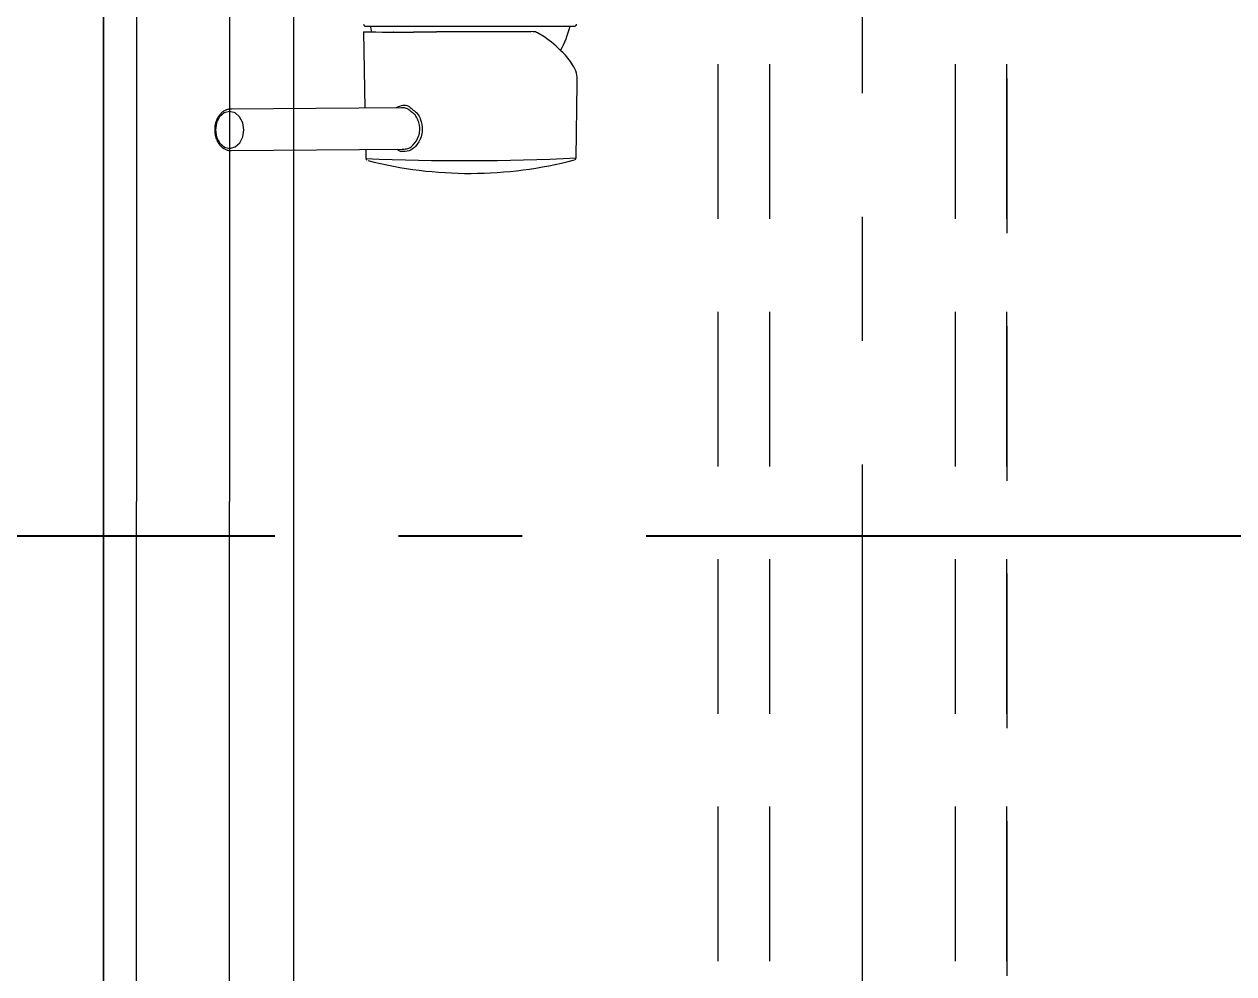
# Model space of a CAD drawing. Header units: millimetres. Extents: x 8300 to 125598, y -10383 to 40000.
# Drawn here: x 45196.7 to 45490, y 15793 to 16023.2 of the extents above; entities that cross this region are included whole.
import ezdxf

# ---------------------------------------------------------------- set-up
doc = ezdxf.new("R2010")
doc.units = ezdxf.units.MM
doc.header["$LTSCALE"] = 300
doc.linetypes.add('CADEWA_LINE5', pattern=[1.2, 0.9, -0.1, 0.1, -0.1])
doc.linetypes.add('DASH-S', pattern=[0.2, 0.125, -0.075])
doc.layers.add('E配T_その他－１', color=7, linetype='CONTINUOUS')
doc.layers.add('K建0_壁', color=7, linetype='CONTINUOUS')

# ---------------------------------------------------------------- blocks, each defined once
blk = doc.blocks.new('ZGroup279', base_point=(45601.27, 16042.85))
at = {"layer": 'E配T_その他－１', "color": 1, "linetype": 'CADEWA_LINE5', "lineweight": 40}
blk.add_line((42827.5, 15899.18), (48375.05, 15899.18), dxfattribs=at)

msp = doc.modelspace()

# ---------------------------------------------------------------- linework, layer by layer
at = {"layer": 'K建0_壁', "color": 250, "linetype": 'CADEWA_LINE5', "lineweight": -3}
msp.add_line((45400, 13846.46), (45400, 17945.76), dxfattribs=at)
at = {"layer": 'K建0_壁', "color": 250, "linetype": 'DASH-S', "lineweight": -3}
for p, q in [((45365, 15436), (45365, 16550)), ((45377.5, 15436), (45377.5, 16550)), ((45422.5, 15436), (45422.5, 16550)), ((45435, 16550), (45435, 15436)), ((45435, 15436), (45435, 16550))]:
    msp.add_line(p, q, dxfattribs=at)
at = {"layer": 'K建0_壁', "color": 250, "linetype": 'Continuous', "lineweight": -3}
for p, q in [((45246.5, 16258), (45246.5, 15907.5)), ((45262, 16253), (45262, 15562)), ((45224, 16251.76), (45224, 15907.5)), ((45278.98, 16021.34), (45279.36, 16002.82)), ((45279.54, 16022.7), (45330.15, 16022.7)), ((45286.32, 16021.3), (45286.29, 16021.3)), ((45291.19, 16021.3), (45291.13, 16021.3)), ((45320.15, 16021.38), (45319.68, 16021.39)), ((45330.56, 15990.77), (45330.82, 16008.89)), ((45288.19, 16002.89), (45246.85, 16002.58)), ((45246.93, 15992.58), (45288.39, 15992.89)), ((45279.56, 15992.82), (45279.6, 15990.62)), ((45224, 15563.24), (45224, 15907.5)), ((45246.5, 15557), (45246.5, 15907.5))]:
    msp.add_line(p, q, dxfattribs=at)
for points in [[(45216, 15907.5), (45216, 16195), (45216, 15907.5), (45216, 15620)], [(45246.6, 15993.07), (45247.92, 15993.43), (45249.03, 15994.41), (45249.76, 15995.88), (45250.01, 15997.6), (45249.74, 15999.32), (45248.98, 16000.77), (45247.85, 16001.74), (45246.53, 16002.07), (45245.22, 16001.72), (45244.1, 16000.74), (45243.37, 15999.27), (45243.12, 15997.55), (45243.39, 15995.83), (45244.15, 15994.37), (45245.28, 15993.41)]]:
    msp.add_lwpolyline(points, close=True, dxfattribs=at)
for points in [[(45319.68, 16021.39), (45319.65, 16021.38), (45319.61, 16021.38), (45319.58, 16021.38), (45319.54, 16021.38), (45319.51, 16021.38), (45319.47, 16021.38), (45319.44, 16021.38), (45319.4, 16021.38), (45319.37, 16021.38), (45319.33, 16021.38), (45319.29, 16021.38), (45319.26, 16021.38), (45319.19, 16021.38), (45319.13, 16021.38), (45319.06, 16021.38), (45319, 16021.38), (45318.93, 16021.38), (45318.86, 16021.38), (45318.8, 16021.38), (45318.73, 16021.38), (45318.66, 16021.38), (45318.59, 16021.38), (45318.53, 16021.38), (45318.46, 16021.38), (45318.39, 16021.38), (45318.33, 16021.38), (45318.26, 16021.38), (45318.19, 16021.38), (45318.12, 16021.38), (45318.05, 16021.38), (45317.99, 16021.38), (45317.92, 16021.38), (45317.85, 16021.38), (45317.78, 16021.38), (45317.71, 16021.37), (45317.64, 16021.37), (45317.57, 16021.37), (45317.51, 16021.37), (45317.44, 16021.37), (45317.37, 16021.37), (45317.3, 16021.37), (45317.23, 16021.37), (45317.16, 16021.37), (45317.09, 16021.37), (45317.02, 16021.37), (45316.95, 16021.37), (45316.88, 16021.37), (45316.81, 16021.37), (45316.74, 16021.37), (45316.67, 16021.37), (45316.6, 16021.37), (45316.53, 16021.37), (45316.46, 16021.37), (45316.39, 16021.37), (45316.31, 16021.37), (45316.24, 16021.37), (45316.17, 16021.37), (45316.1, 16021.37), (45316.03, 16021.37), (45315.96, 16021.37), (45315.89, 16021.37), (45315.81, 16021.37), (45315.74, 16021.37), (45315.67, 16021.36), (45315.6, 16021.36), (45315.53, 16021.36), (45315.45, 16021.36), (45315.38, 16021.36), (45315.31, 16021.36), (45315.24, 16021.36), (45315.16, 16021.36), (45315.09, 16021.36), (45315.02, 16021.36), (45314.94, 16021.36), (45314.87, 16021.36), (45314.8, 16021.36), (45314.72, 16021.36), (45314.65, 16021.36), (45314.58, 16021.36), (45314.5, 16021.36), (45314.43, 16021.36), (45314.36, 16021.36), (45314.28, 16021.36), (45314.21, 16021.36), (45314.13, 16021.36), (45314.06, 16021.36), (45313.99, 16021.36), (45313.91, 16021.36), (45313.84, 16021.36), (45313.76, 16021.36), (45313.69, 16021.36), (45313.61, 16021.36), (45313.54, 16021.36), (45313.46, 16021.36), (45313.39, 16021.35), (45313.31, 16021.35), (45313.24, 16021.35), (45313.16, 16021.35), (45313.09, 16021.35), (45313.01, 16021.35), (45312.94, 16021.35), (45312.86, 16021.35), (45312.79, 16021.35), (45312.71, 16021.35), (45312.64, 16021.35), (45312.56, 16021.35), (45312.48, 16021.35), (45312.41, 16021.35), (45312.33, 16021.35), (45312.26, 16021.35), (45312.18, 16021.35), (45312.1, 16021.35), (45312.03, 16021.35), (45311.95, 16021.35), (45311.88, 16021.35), (45311.8, 16021.35), (45311.72, 16021.35), (45311.65, 16021.35), (45311.57, 16021.35), (45311.49, 16021.35), (45311.42, 16021.35), (45311.34, 16021.35), (45311.26, 16021.35), (45311.18, 16021.35), (45311.11, 16021.35), (45311.03, 16021.35), (45310.95, 16021.35), (45310.88, 16021.34), (45310.8, 16021.34), (45310.72, 16021.34), (45310.64, 16021.34), (45310.57, 16021.34), (45310.49, 16021.34), (45310.41, 16021.34), (45310.33, 16021.34), (45310.26, 16021.34), (45310.18, 16021.34), (45310.1, 16021.34), (45310.02, 16021.34), (45309.94, 16021.34), (45309.87, 16021.34), (45309.79, 16021.34), (45309.71, 16021.34), (45309.63, 16021.34), (45309.55, 16021.34), (45309.48, 16021.34), (45309.4, 16021.34), (45309.32, 16021.34), (45309.24, 16021.34), (45309.16, 16021.34), (45309.09, 16021.34), (45309.01, 16021.34), (45308.93, 16021.34), (45308.85, 16021.34), (45308.77, 16021.34), (45308.69, 16021.34), (45308.61, 16021.34), (45308.54, 16021.34), (45308.46, 16021.34), (45308.38, 16021.34), (45308.3, 16021.34), (45308.22, 16021.34), (45308.14, 16021.33), (45308.06, 16021.33), (45307.98, 16021.33), (45307.9, 16021.33), (45307.83, 16021.33), (45307.75, 16021.33), (45307.67, 16021.33), (45307.59, 16021.33), (45307.51, 16021.33), (45307.43, 16021.33), (45307.35, 16021.33), (45307.27, 16021.33), (45307.19, 16021.33), (45307.11, 16021.33), (45307.04, 16021.33), (45306.96, 16021.33), (45306.88, 16021.33), (45306.8, 16021.33), (45306.72, 16021.33), (45306.64, 16021.33), (45306.56, 16021.33), (45306.48, 16021.33), (45306.4, 16021.33), (45306.32, 16021.33), (45306.24, 16021.33), (45306.16, 16021.33), (45306.08, 16021.33), (45306, 16021.33), (45305.92, 16021.33), (45305.85, 16021.33), (45305.77, 16021.33), (45305.69, 16021.33), (45305.61, 16021.33), (45305.53, 16021.33), (45305.45, 16021.33), (45305.37, 16021.33), (45305.29, 16021.33), (45305.21, 16021.33), (45305.13, 16021.33), (45305.05, 16021.32), (45304.97, 16021.32), (45304.89, 16021.32), (45304.81, 16021.32), (45304.73, 16021.32), (45304.65, 16021.32), (45304.57, 16021.32), (45304.5, 16021.32), (45304.42, 16021.32), (45304.34, 16021.32), (45304.26, 16021.32), (45304.18, 16021.32), (45304.1, 16021.32), (45304.02, 16021.32), (45303.94, 16021.32), (45303.86, 16021.32), (45303.78, 16021.32), (45303.7, 16021.32), (45303.62, 16021.32), (45303.54, 16021.32), (45303.46, 16021.32), (45303.38, 16021.32), (45303.3, 16021.32), (45303.22, 16021.32), (45303.15, 16021.32), (45303.07, 16021.32), (45302.99, 16021.32), (45302.91, 16021.32), (45302.83, 16021.32), (45302.75, 16021.32), (45302.67, 16021.32), (45302.59, 16021.32), (45302.51, 16021.32), (45302.43, 16021.32), (45302.35, 16021.32), (45302.27, 16021.32), (45302.2, 16021.32), (45302.12, 16021.32), (45302.04, 16021.32), (45301.96, 16021.32), (45301.88, 16021.32), (45301.8, 16021.32), (45301.72, 16021.32), (45301.64, 16021.32), (45301.56, 16021.32), (45301.49, 16021.32), (45301.41, 16021.32), (45301.33, 16021.31), (45301.25, 16021.31), (45301.17, 16021.31), (45301.09, 16021.31), (45301.01, 16021.31), (45300.94, 16021.31), (45300.86, 16021.31), (45300.78, 16021.31), (45300.7, 16021.31), (45300.62, 16021.31), (45300.54, 16021.31), (45300.47, 16021.31), (45300.39, 16021.31), (45300.31, 16021.31), (45300.23, 16021.31), (45300.15, 16021.31), (45300.08, 16021.31), (45300, 16021.31), (45299.92, 16021.31), (45299.84, 16021.31), (45299.76, 16021.31), (45299.69, 16021.31), (45299.61, 16021.31), (45299.53, 16021.31), (45299.45, 16021.31), (45299.38, 16021.31), (45299.3, 16021.31), (45299.22, 16021.31), (45299.14, 16021.31), (45299.07, 16021.31), (45298.99, 16021.31), (45298.91, 16021.31), (45298.83, 16021.31), (45298.76, 16021.31), (45298.68, 16021.31), (45298.6, 16021.31), (45298.53, 16021.31), (45298.45, 16021.31), (45298.37, 16021.31), (45298.3, 16021.31), (45298.29, 16021.31), (45298.29, 16021.31), (45298.28, 16021.31), (45298.28, 16021.31), (45298.27, 16021.31), (45298.27, 16021.31), (45298.27, 16021.31), (45298.26, 16021.31), (45298.26, 16021.31), (45298.25, 16021.31), (45298.25, 16021.31), (45298.24, 16021.31), (45298.24, 16021.31), (45298.24, 16021.31), (45298.23, 16021.31), (45298.23, 16021.31), (45298.22, 16021.31), (45298.22, 16021.31), (45298.21, 16021.31), (45298.21, 16021.31), (45298.21, 16021.31), (45298.2, 16021.31), (45298.2, 16021.31), (45298.19, 16021.31), (45298.19, 16021.31), (45298.18, 16021.31), (45298.18, 16021.31), (45298.18, 16021.31), (45298.17, 16021.31), (45298.17, 16021.31), (45298.16, 16021.31), (45298.16, 16021.31), (45298.15, 16021.31), (45298.15, 16021.31), (45298.15, 16021.31), (45298.14, 16021.31), (45298.14, 16021.31), (45298.13, 16021.31), (45298.13, 16021.31), (45298.12, 16021.31), (45298.12, 16021.31), (45298.12, 16021.31), (45298.11, 16021.31), (45298.11, 16021.31), (45298.1, 16021.31), (45298.1, 16021.31), (45298.09, 16021.31), (45298.09, 16021.31), (45298.09, 16021.31), (45298.08, 16021.31), (45298.08, 16021.31), (45298.07, 16021.31), (45298.07, 16021.31), (45298.06, 16021.31), (45298.06, 16021.31), (45298.06, 16021.31), (45298.05, 16021.31), (45298.05, 16021.31), (45298.04, 16021.31), (45298.04, 16021.31), (45298.03, 16021.31), (45298.03, 16021.31), (45298.03, 16021.31), (45298.02, 16021.31), (45298.02, 16021.31), (45298.01, 16021.31), (45298.01, 16021.31), (45298, 16021.31), (45298, 16021.31), (45298, 16021.31), (45297.99, 16021.31), (45297.99, 16021.31), (45297.98, 16021.31), (45297.98, 16021.31), (45297.97, 16021.31), (45297.97, 16021.31), (45297.97, 16021.31), (45297.96, 16021.31), (45297.96, 16021.31), (45297.95, 16021.31), (45297.95, 16021.31), (45297.94, 16021.31), (45297.94, 16021.31), (45297.94, 16021.31), (45297.93, 16021.31), (45297.93, 16021.31), (45297.92, 16021.31), (45297.92, 16021.31), (45297.91, 16021.31), (45297.91, 16021.31), (45297.91, 16021.31), (45297.9, 16021.31), (45297.9, 16021.31), (45297.89, 16021.31), (45297.89, 16021.31), (45297.88, 16021.31), (45297.88, 16021.31), (45297.88, 16021.31), (45297.87, 16021.31), (45297.87, 16021.31), (45297.86, 16021.31), (45297.86, 16021.31), (45297.85, 16021.31), (45297.85, 16021.31), (45297.85, 16021.31), (45297.84, 16021.31), (45297.84, 16021.31), (45297.83, 16021.31), (45297.83, 16021.31), (45297.82, 16021.31), (45297.82, 16021.31), (45297.82, 16021.31), (45297.81, 16021.31), (45297.81, 16021.31), (45297.8, 16021.31), (45297.8, 16021.31), (45297.79, 16021.31), (45297.79, 16021.31), (45297.79, 16021.31), (45297.78, 16021.31), (45297.78, 16021.31), (45297.77, 16021.31), (45297.77, 16021.31), (45297.76, 16021.31), (45297.76, 16021.31), (45297.76, 16021.31), (45297.75, 16021.31), (45297.75, 16021.31), (45297.74, 16021.31), (45297.74, 16021.31), (45297.73, 16021.31), (45297.73, 16021.31), (45297.73, 16021.31), (45297.72, 16021.31), (45297.72, 16021.31), (45297.71, 16021.31), (45297.71, 16021.31), (45297.7, 16021.31), (45297.7, 16021.31), (45297.7, 16021.31), (45297.69, 16021.31), (45297.69, 16021.31), (45297.68, 16021.31), (45297.68, 16021.31), (45297.67, 16021.31), (45297.67, 16021.31), (45297.67, 16021.31), (45297.66, 16021.31), (45297.66, 16021.31), (45297.65, 16021.31), (45297.65, 16021.31), (45297.64, 16021.31), (45297.64, 16021.31), (45297.64, 16021.31), (45297.63, 16021.31), (45297.63, 16021.31), (45297.62, 16021.31), (45297.62, 16021.31), (45297.61, 16021.31), (45297.61, 16021.31), (45297.61, 16021.31), (45297.6, 16021.31), (45297.6, 16021.31), (45297.59, 16021.31), (45297.59, 16021.31), (45297.58, 16021.31), (45297.58, 16021.31), (45297.58, 16021.31), (45297.57, 16021.31), (45297.57, 16021.31), (45297.56, 16021.31), (45297.56, 16021.31), (45297.55, 16021.31), (45297.55, 16021.31), (45297.54, 16021.31), (45297.54, 16021.31), (45297.54, 16021.31), (45297.53, 16021.31), (45297.53, 16021.31), (45297.52, 16021.31), (45297.52, 16021.31), (45297.51, 16021.31), (45297.51, 16021.31), (45297.51, 16021.31), (45297.5, 16021.31), (45297.5, 16021.31), (45297.49, 16021.31), (45297.49, 16021.31), (45297.48, 16021.31), (45297.48, 16021.31), (45297.48, 16021.31), (45297.47, 16021.31), (45297.47, 16021.31), (45297.46, 16021.31), (45297.46, 16021.31), (45297.45, 16021.31), (45297.45, 16021.31), (45297.45, 16021.31), (45297.44, 16021.31), (45297.44, 16021.31), (45297.43, 16021.31), (45297.43, 16021.31), (45297.42, 16021.31), (45297.42, 16021.31), (45297.42, 16021.31), (45297.41, 16021.31), (45297.41, 16021.31), (45297.4, 16021.31), (45297.4, 16021.31), (45297.39, 16021.31), (45297.39, 16021.31), (45297.39, 16021.31), (45297.38, 16021.31), (45297.38, 16021.31), (45297.37, 16021.31), (45297.37, 16021.31), (45297.36, 16021.31), (45297.36, 16021.31), (45297.36, 16021.31), (45297.35, 16021.31), (45297.35, 16021.31), (45297.34, 16021.31), (45297.34, 16021.31), (45297.33, 16021.31), (45297.33, 16021.31), (45297.33, 16021.31), (45297.32, 16021.31), (45297.32, 16021.31), (45297.31, 16021.31), (45297.31, 16021.31), (45297.3, 16021.31), (45297.3, 16021.31), (45297.3, 16021.31), (45297.29, 16021.31), (45297.29, 16021.31), (45297.28, 16021.31), (45297.28, 16021.31), (45297.27, 16021.31), (45297.27, 16021.31), (45297.27, 16021.31), (45297.26, 16021.31), (45297.26, 16021.31), (45297.25, 16021.31), (45297.25, 16021.31), (45297.24, 16021.31), (45297.24, 16021.31), (45297.24, 16021.31), (45297.23, 16021.31), (45297.23, 16021.31), (45297.22, 16021.31), (45297.22, 16021.31), (45297.21, 16021.31), (45297.21, 16021.31), (45297.21, 16021.31), (45297.2, 16021.31), (45297.2, 16021.31), (45297.19, 16021.31), (45297.19, 16021.31), (45297.18, 16021.31), (45297.18, 16021.31), (45297.18, 16021.31), (45297.17, 16021.31), (45297.17, 16021.31), (45297.16, 16021.31), (45297.16, 16021.31), (45297.15, 16021.31), (45297.15, 16021.31), (45297.15, 16021.31), (45297.14, 16021.31), (45297.14, 16021.31), (45297.13, 16021.31), (45297.13, 16021.31), (45297.12, 16021.31), (45297.12, 16021.31), (45297.12, 16021.31), (45297.11, 16021.31), (45297.11, 16021.31), (45297.1, 16021.31), (45297.1, 16021.31), (45297.09, 16021.31), (45297.09, 16021.31), (45297.09, 16021.31), (45297.08, 16021.31), (45297.08, 16021.31), (45297.07, 16021.31), (45297.07, 16021.31), (45297.06, 16021.31), (45297.06, 16021.31), (45297.06, 16021.31), (45297.05, 16021.31), (45297.05, 16021.31), (45297.04, 16021.31), (45297.04, 16021.31), (45297.03, 16021.31), (45297.03, 16021.31), (45297.03, 16021.31), (45297.02, 16021.31), (45297.02, 16021.31), (45297.01, 16021.31), (45297.01, 16021.31), (45297, 16021.31), (45297, 16021.31), (45297, 16021.31), (45296.99, 16021.31), (45296.99, 16021.31), (45296.98, 16021.31), (45296.98, 16021.31), (45296.97, 16021.31), (45296.97, 16021.31), (45296.97, 16021.31), (45296.96, 16021.31), (45296.96, 16021.31), (45296.95, 16021.31), (45296.95, 16021.31), (45296.94, 16021.31), (45296.94, 16021.31), (45296.93, 16021.31), (45296.93, 16021.31), (45296.93, 16021.31), (45296.92, 16021.31), (45296.92, 16021.31), (45296.91, 16021.31), (45296.91, 16021.31), (45296.9, 16021.31), (45296.9, 16021.31), (45296.9, 16021.31), (45296.89, 16021.31), (45296.89, 16021.31), (45296.88, 16021.31), (45296.88, 16021.31), (45296.87, 16021.31), (45296.87, 16021.31), (45296.87, 16021.31), (45296.86, 16021.31), (45296.86, 16021.31), (45296.85, 16021.31), (45296.85, 16021.31), (45296.84, 16021.31), (45296.84, 16021.31), (45296.84, 16021.31), (45296.83, 16021.31), (45296.83, 16021.31), (45296.82, 16021.31), (45296.82, 16021.31), (45296.81, 16021.31), (45296.81, 16021.31), (45296.81, 16021.31), (45296.8, 16021.31), (45296.8, 16021.31), (45296.79, 16021.31), (45296.79, 16021.31), (45296.78, 16021.31), (45296.78, 16021.31), (45296.78, 16021.31), (45296.77, 16021.31), (45296.77, 16021.31), (45296.76, 16021.31), (45296.76, 16021.31), (45296.75, 16021.31), (45296.75, 16021.31), (45296.75, 16021.31), (45296.74, 16021.31), (45296.74, 16021.3), (45296.73, 16021.3), (45296.73, 16021.3), (45296.72, 16021.3), (45296.72, 16021.3), (45296.72, 16021.3), (45296.71, 16021.3), (45296.71, 16021.3), (45296.7, 16021.3), (45296.7, 16021.3), (45296.69, 16021.3), (45296.69, 16021.3), (45296.69, 16021.3), (45296.68, 16021.3), (45296.68, 16021.3), (45296.67, 16021.3), (45296.67, 16021.3), (45296.66, 16021.3), (45296.66, 16021.3), (45296.66, 16021.3), (45296.65, 16021.3), (45296.65, 16021.3), (45296.64, 16021.3), (45296.64, 16021.3), (45296.63, 16021.3), (45296.63, 16021.3), (45296.63, 16021.3), (45296.62, 16021.3), (45296.62, 16021.3), (45296.61, 16021.3), (45296.61, 16021.3), (45296.6, 16021.3), (45296.6, 16021.3), (45296.6, 16021.3), (45296.59, 16021.3), (45296.59, 16021.3), (45296.58, 16021.3), (45296.58, 16021.3), (45296.57, 16021.3), (45296.57, 16021.3), (45296.56, 16021.3), (45296.56, 16021.3), (45296.56, 16021.3), (45296.55, 16021.3), (45296.55, 16021.3), (45296.54, 16021.3), (45296.54, 16021.3), (45296.53, 16021.3), (45296.53, 16021.3), (45296.53, 16021.3), (45296.52, 16021.3), (45296.52, 16021.3), (45296.51, 16021.3), (45296.51, 16021.3), (45296.5, 16021.3), (45296.5, 16021.3), (45296.5, 16021.3), (45296.49, 16021.3), (45296.49, 16021.3), (45296.48, 16021.3), (45296.48, 16021.3), (45296.47, 16021.3), (45296.47, 16021.3), (45296.47, 16021.3), (45296.46, 16021.3), (45296.46, 16021.3), (45296.45, 16021.3), (45296.45, 16021.3), (45296.44, 16021.3), (45296.44, 16021.3), (45296.44, 16021.3), (45296.43, 16021.3), (45296.43, 16021.3), (45296.42, 16021.3), (45296.42, 16021.3), (45296.41, 16021.3), (45296.41, 16021.3), (45296.41, 16021.3), (45296.4, 16021.3), (45296.4, 16021.3), (45296.39, 16021.3), (45296.39, 16021.3), (45296.38, 16021.3), (45296.38, 16021.3), (45296.38, 16021.3), (45296.37, 16021.3), (45296.37, 16021.3), (45296.36, 16021.3), (45296.36, 16021.3), (45296.35, 16021.3), (45296.35, 16021.3), (45296.35, 16021.3), (45296.34, 16021.3), (45296.34, 16021.3), (45296.33, 16021.3), (45296.33, 16021.3), (45296.32, 16021.3), (45296.32, 16021.3), (45296.32, 16021.3), (45296.31, 16021.3), (45296.31, 16021.3), (45296.3, 16021.3), (45296.3, 16021.3), (45296.29, 16021.3), (45296.29, 16021.3), (45296.28, 16021.3), (45296.28, 16021.3), (45296.28, 16021.3), (45296.27, 16021.3), (45296.27, 16021.3), (45296.26, 16021.3), (45296.26, 16021.3), (45296.25, 16021.3), (45296.25, 16021.3), (45296.25, 16021.3), (45296.24, 16021.3), (45296.24, 16021.3), (45296.23, 16021.3), (45296.23, 16021.3), (45296.22, 16021.3), (45296.22, 16021.3), (45296.22, 16021.3), (45296.21, 16021.3), (45296.21, 16021.3), (45296.2, 16021.3), (45296.2, 16021.3), (45296.19, 16021.3), (45296.19, 16021.3), (45296.19, 16021.3), (45296.18, 16021.3), (45296.18, 16021.3), (45296.17, 16021.3), (45296.17, 16021.3), (45296.16, 16021.3), (45296.16, 16021.3), (45296.16, 16021.3), (45296.15, 16021.3), (45296.15, 16021.3), (45296.14, 16021.3), (45296.14, 16021.3), (45296.13, 16021.3), (45296.13, 16021.3), (45296.13, 16021.3), (45296.12, 16021.3), (45296.12, 16021.3), (45296.11, 16021.3), (45296.11, 16021.3), (45296.1, 16021.3), (45296.1, 16021.3), (45296.1, 16021.3), (45296.09, 16021.3), (45296.09, 16021.3), (45296.08, 16021.3), (45296.08, 16021.3), (45296.07, 16021.3), (45296.07, 16021.3), (45296.06, 16021.3), (45296.06, 16021.3), (45296.06, 16021.3), (45296.05, 16021.3), (45296.05, 16021.3), (45296.04, 16021.3), (45296.04, 16021.3), (45296.03, 16021.3), (45296.03, 16021.3), (45296.03, 16021.3), (45296.02, 16021.3), (45296.02, 16021.3), (45296.01, 16021.3), (45296.01, 16021.3), (45296, 16021.3), (45296, 16021.3), (45296, 16021.3), (45295.99, 16021.3), (45295.99, 16021.3), (45295.98, 16021.3), (45295.98, 16021.3), (45295.97, 16021.3), (45295.97, 16021.3), (45295.97, 16021.3), (45295.96, 16021.3), (45295.96, 16021.3), (45295.95, 16021.3), (45295.95, 16021.3), (45295.94, 16021.3), (45295.94, 16021.3), (45295.94, 16021.3), (45295.93, 16021.3), (45295.93, 16021.3), (45295.92, 16021.3), (45295.92, 16021.3), (45295.91, 16021.3), (45295.91, 16021.3), (45295.9, 16021.3), (45295.9, 16021.3), (45295.9, 16021.3), (45295.89, 16021.3), (45295.89, 16021.3), (45295.88, 16021.3), (45295.88, 16021.3), (45295.87, 16021.3), (45295.87, 16021.3), (45295.87, 16021.3), (45295.86, 16021.3), (45295.86, 16021.3), (45295.85, 16021.3), (45295.85, 16021.3), (45295.84, 16021.3), (45295.84, 16021.3), (45295.84, 16021.3), (45295.83, 16021.3), (45295.83, 16021.3), (45295.82, 16021.3), (45295.82, 16021.3), (45295.81, 16021.3), (45295.81, 16021.3), (45295.81, 16021.3), (45295.8, 16021.3), (45295.8, 16021.3), (45295.79, 16021.3), (45295.79, 16021.3), (45295.78, 16021.3), (45295.78, 16021.3), (45295.78, 16021.3), (45295.77, 16021.3), (45295.77, 16021.3), (45295.76, 16021.3), (45295.76, 16021.3), (45295.75, 16021.3), (45295.75, 16021.3), (45295.74, 16021.3), (45295.74, 16021.3), (45295.74, 16021.3), (45295.73, 16021.3), (45295.73, 16021.3), (45295.72, 16021.3), (45295.72, 16021.3), (45295.71, 16021.3), (45295.71, 16021.3), (45295.71, 16021.3), (45295.7, 16021.3), (45295.7, 16021.3), (45295.69, 16021.3), (45295.69, 16021.3), (45295.68, 16021.3), (45295.68, 16021.3), (45295.68, 16021.3), (45295.67, 16021.3), (45295.67, 16021.3), (45295.66, 16021.3), (45295.66, 16021.3), (45295.65, 16021.3), (45295.65, 16021.3), (45295.65, 16021.3), (45295.64, 16021.3), (45295.64, 16021.3), (45295.63, 16021.3), (45295.63, 16021.3), (45295.62, 16021.3), (45295.62, 16021.3), (45295.62, 16021.3), (45295.61, 16021.3), (45295.61, 16021.3), (45295.6, 16021.3), (45295.6, 16021.3), (45295.59, 16021.3), (45295.59, 16021.3), (45295.58, 16021.3), (45295.58, 16021.3), (45295.58, 16021.3), (45295.57, 16021.3), (45295.57, 16021.3), (45295.56, 16021.3), (45295.56, 16021.3), (45295.55, 16021.3), (45295.55, 16021.3), (45295.55, 16021.3), (45295.54, 16021.3), (45295.54, 16021.3), (45295.53, 16021.3), (45295.53, 16021.3), (45295.52, 16021.3), (45295.52, 16021.3), (45295.52, 16021.3), (45295.51, 16021.3), (45295.51, 16021.3), (45295.5, 16021.3), (45295.5, 16021.3), (45295.49, 16021.3), (45295.49, 16021.3), (45295.49, 16021.3), (45295.48, 16021.3), (45295.48, 16021.3), (45295.47, 16021.3), (45295.47, 16021.3), (45295.46, 16021.3), (45295.46, 16021.3), (45295.45, 16021.3), (45295.45, 16021.3), (45295.45, 16021.3), (45295.44, 16021.3), (45295.44, 16021.3), (45295.43, 16021.3), (45295.43, 16021.3), (45295.42, 16021.3), (45295.42, 16021.3), (45295.42, 16021.3), (45295.41, 16021.3), (45295.41, 16021.3), (45295.4, 16021.3), (45295.4, 16021.3), (45295.39, 16021.3), (45295.39, 16021.3), (45295.39, 16021.3), (45295.38, 16021.3), (45295.38, 16021.3), (45295.37, 16021.3), (45295.37, 16021.3), (45295.36, 16021.3), (45295.36, 16021.3), (45295.35, 16021.3), (45295.35, 16021.3), (45295.35, 16021.3), (45295.34, 16021.3), (45295.34, 16021.3), (45295.33, 16021.3), (45295.33, 16021.3), (45295.32, 16021.3), (45295.32, 16021.3), (45295.32, 16021.3), (45295.31, 16021.3), (45295.31, 16021.3), (45295.3, 16021.3), (45295.3, 16021.3), (45295.29, 16021.3), (45295.29, 16021.3), (45295.29, 16021.3), (45295.28, 16021.3), (45295.28, 16021.3), (45295.27, 16021.3), (45295.27, 16021.3), (45295.26, 16021.3), (45295.26, 16021.3), (45295.25, 16021.3), (45295.25, 16021.3), (45295.25, 16021.3), (45295.24, 16021.3), (45295.24, 16021.3), (45295.23, 16021.3), (45295.23, 16021.3), (45295.22, 16021.3), (45295.22, 16021.3), (45295.22, 16021.3), (45295.21, 16021.3), (45295.21, 16021.3), (45295.2, 16021.3), (45295.2, 16021.3), (45295.19, 16021.3), (45295.19, 16021.3), (45295.19, 16021.3), (45295.18, 16021.3), (45295.18, 16021.3), (45295.17, 16021.3), (45295.17, 16021.3), (45295.16, 16021.3), (45295.16, 16021.3), (45295.15, 16021.3), (45295.15, 16021.3), (45295.15, 16021.3), (45295.14, 16021.3), (45295.14, 16021.3), (45295.13, 16021.3), (45295.13, 16021.3), (45295.12, 16021.3), (45295.12, 16021.3), (45295.12, 16021.3), (45295.11, 16021.3), (45295.11, 16021.3), (45295.1, 16021.3), (45295.1, 16021.3), (45295.09, 16021.3), (45295.09, 16021.3), (45295.08, 16021.3), (45295.08, 16021.3), (45295.08, 16021.3), (45295.07, 16021.3), (45295.07, 16021.3), (45295.06, 16021.3), (45295.06, 16021.3), (45295.05, 16021.3), (45295.05, 16021.3), (45295.05, 16021.3), (45295.04, 16021.3), (45295.04, 16021.3), (45295.03, 16021.3), (45295.03, 16021.3), (45295.02, 16021.3), (45295.02, 16021.3), (45295.02, 16021.3), (45295.01, 16021.3), (45295.01, 16021.3), (45295, 16021.3), (45295, 16021.3), (45294.99, 16021.3), (45294.99, 16021.3), (45294.98, 16021.3), (45294.98, 16021.3), (45294.98, 16021.3), (45294.97, 16021.3), (45294.97, 16021.3), (45294.96, 16021.3), (45294.96, 16021.3), (45294.95, 16021.3), (45294.95, 16021.3), (45294.95, 16021.3), (45294.94, 16021.3), (45294.94, 16021.3), (45294.93, 16021.3), (45294.93, 16021.3), (45294.92, 16021.3), (45294.92, 16021.3), (45294.91, 16021.3), (45294.91, 16021.3), (45294.91, 16021.3), (45294.9, 16021.3), (45294.9, 16021.3), (45294.89, 16021.3), (45294.89, 16021.3), (45294.88, 16021.3), (45294.88, 16021.3), (45294.88, 16021.3), (45294.87, 16021.3), (45294.87, 16021.3), (45294.86, 16021.3), (45294.86, 16021.3), (45294.85, 16021.3), (45294.85, 16021.3), (45294.84, 16021.3), (45294.84, 16021.3), (45294.84, 16021.3), (45294.83, 16021.3), (45294.83, 16021.3), (45294.82, 16021.3), (45294.82, 16021.3), (45294.81, 16021.3), (45294.81, 16021.3), (45294.81, 16021.3), (45294.8, 16021.3), (45294.8, 16021.3), (45294.79, 16021.3), (45294.79, 16021.3), (45294.78, 16021.3), (45294.78, 16021.3), (45294.77, 16021.3), (45294.77, 16021.3), (45294.77, 16021.3), (45294.76, 16021.3), (45294.76, 16021.3), (45294.75, 16021.3), (45294.75, 16021.3), (45294.74, 16021.3), (45294.74, 16021.3), (45294.74, 16021.3), (45294.73, 16021.3), (45294.73, 16021.3), (45294.72, 16021.3), (45294.72, 16021.3), (45294.71, 16021.3), (45294.71, 16021.3), (45294.7, 16021.3), (45294.7, 16021.3), (45294.7, 16021.3), (45294.69, 16021.3), (45294.69, 16021.3), (45294.68, 16021.3), (45294.68, 16021.3), (45294.67, 16021.3), (45294.67, 16021.3), (45294.67, 16021.3), (45294.66, 16021.3), (45294.66, 16021.3), (45294.65, 16021.3), (45294.65, 16021.3), (45294.64, 16021.3), (45294.64, 16021.3), (45294.63, 16021.3), (45294.63, 16021.3), (45294.63, 16021.3), (45294.62, 16021.3), (45294.62, 16021.3), (45294.61, 16021.3), (45294.61, 16021.3), (45294.6, 16021.3), (45294.6, 16021.3), (45294.59, 16021.3), (45294.59, 16021.3), (45294.59, 16021.3), (45294.58, 16021.3), (45294.58, 16021.3), (45294.57, 16021.3), (45294.57, 16021.3), (45294.56, 16021.3), (45294.56, 16021.3), (45294.56, 16021.3), (45294.55, 16021.3), (45294.55, 16021.3), (45294.54, 16021.3), (45294.54, 16021.3), (45294.53, 16021.3), (45294.53, 16021.3), (45294.52, 16021.3), (45294.52, 16021.3), (45294.52, 16021.3), (45294.51, 16021.3), (45294.51, 16021.3), (45294.5, 16021.3), (45294.5, 16021.3), (45294.49, 16021.3), (45294.49, 16021.3), (45294.48, 16021.3), (45294.48, 16021.3), (45294.48, 16021.3), (45294.47, 16021.3), (45294.47, 16021.3), (45294.46, 16021.3), (45294.46, 16021.3), (45294.45, 16021.3), (45294.45, 16021.3), (45294.44, 16021.3), (45294.44, 16021.3), (45294.44, 16021.3), (45294.43, 16021.3), (45294.43, 16021.3), (45294.42, 16021.3), (45294.42, 16021.3), (45294.41, 16021.3), (45294.41, 16021.3), (45294.41, 16021.3), (45294.4, 16021.3), (45294.4, 16021.3), (45294.39, 16021.3), (45294.39, 16021.3), (45294.38, 16021.3), (45294.38, 16021.3), (45294.37, 16021.3), (45294.37, 16021.3), (45294.37, 16021.3), (45294.36, 16021.3), (45294.36, 16021.3), (45294.35, 16021.3), (45294.35, 16021.3), (45294.34, 16021.3), (45294.34, 16021.3), (45294.33, 16021.3), (45294.33, 16021.3), (45294.33, 16021.3), (45294.32, 16021.3), (45294.32, 16021.3), (45294.31, 16021.3), (45294.31, 16021.3), (45294.3, 16021.3), (45294.3, 16021.3), (45294.29, 16021.3), (45294.29, 16021.3), (45294.29, 16021.3), (45294.28, 16021.3), (45294.28, 16021.3), (45294.27, 16021.3), (45294.27, 16021.3), (45294.26, 16021.3), (45294.26, 16021.3), (45294.25, 16021.3), (45294.25, 16021.3), (45294.25, 16021.3), (45294.24, 16021.3), (45294.24, 16021.3), (45294.23, 16021.3), (45294.23, 16021.3), (45294.22, 16021.3), (45294.22, 16021.3), (45294.21, 16021.3), (45294.21, 16021.3), (45294.21, 16021.3), (45294.2, 16021.3), (45294.2, 16021.3), (45294.19, 16021.3), (45294.19, 16021.3), (45294.18, 16021.3), (45294.18, 16021.3), (45294.17, 16021.3), (45294.17, 16021.3), (45294.17, 16021.3), (45294.16, 16021.3), (45294.16, 16021.3), (45294.15, 16021.3), (45294.15, 16021.3), (45294.14, 16021.3), (45294.14, 16021.3), (45294.13, 16021.3), (45294.13, 16021.3), (45294.13, 16021.3), (45294.12, 16021.3), (45294.12, 16021.3), (45294.11, 16021.3), (45294.11, 16021.3), (45294.1, 16021.3), (45294.1, 16021.3), (45294.09, 16021.3), (45294.09, 16021.3), (45294.09, 16021.3), (45294.08, 16021.3), (45294.08, 16021.3), (45294.07, 16021.3), (45294.07, 16021.3), (45294.06, 16021.3), (45294.06, 16021.3), (45294.05, 16021.3), (45294.05, 16021.3), (45294.05, 16021.3), (45294.04, 16021.3), (45294.04, 16021.3), (45294.03, 16021.3), (45294.03, 16021.3), (45294.02, 16021.3), (45294.02, 16021.3), (45294.01, 16021.3), (45294.01, 16021.3), (45294.01, 16021.3), (45294, 16021.3), (45294, 16021.3), (45293.99, 16021.3), (45293.99, 16021.3), (45293.98, 16021.3), (45293.98, 16021.3), (45293.97, 16021.3), (45293.97, 16021.3), (45293.96, 16021.3), (45293.96, 16021.3), (45293.96, 16021.3), (45293.95, 16021.3), (45293.95, 16021.3), (45293.94, 16021.3), (45293.94, 16021.3), (45293.93, 16021.3), (45293.93, 16021.3), (45293.92, 16021.3), (45293.92, 16021.3), (45293.92, 16021.3), (45293.91, 16021.3), (45293.91, 16021.3), (45293.9, 16021.3), (45293.9, 16021.3), (45293.89, 16021.3), (45293.89, 16021.3), (45293.88, 16021.3), (45293.88, 16021.3), (45293.88, 16021.3), (45293.87, 16021.3), (45293.87, 16021.3), (45293.86, 16021.3), (45293.86, 16021.3), (45293.85, 16021.3), (45293.85, 16021.3), (45293.84, 16021.3), (45293.84, 16021.3), (45293.83, 16021.3), (45293.83, 16021.3), (45293.83, 16021.3), (45293.82, 16021.3), (45293.82, 16021.3), (45293.81, 16021.3), (45293.81, 16021.3), (45293.8, 16021.3), (45293.8, 16021.3), (45293.79, 16021.3), (45293.79, 16021.3), (45293.79, 16021.3), (45293.78, 16021.3), (45293.78, 16021.3), (45293.77, 16021.3), (45293.77, 16021.3), (45293.76, 16021.3), (45293.76, 16021.3), (45293.75, 16021.3), (45293.75, 16021.3), (45293.74, 16021.3), (45293.74, 16021.3), (45293.74, 16021.3), (45293.73, 16021.3), (45293.73, 16021.3), (45293.72, 16021.3), (45293.72, 16021.3), (45293.71, 16021.3), (45293.71, 16021.3), (45293.7, 16021.3), (45293.7, 16021.3), (45293.69, 16021.3), (45293.69, 16021.3), (45293.69, 16021.3), (45293.68, 16021.3), (45293.68, 16021.3), (45293.67, 16021.3), (45293.67, 16021.3), (45293.66, 16021.3), (45293.66, 16021.3), (45293.65, 16021.3), (45293.65, 16021.3), (45293.64, 16021.3), (45293.64, 16021.3), (45293.64, 16021.3), (45293.63, 16021.3), (45293.63, 16021.3), (45293.62, 16021.3), (45293.62, 16021.3), (45293.61, 16021.3), (45293.61, 16021.3), (45293.6, 16021.3), (45293.6, 16021.3), (45293.59, 16021.3), (45293.59, 16021.3), (45293.59, 16021.3), (45293.58, 16021.3), (45293.58, 16021.3), (45293.57, 16021.3), (45293.57, 16021.3), (45293.56, 16021.3), (45293.56, 16021.3), (45293.55, 16021.3), (45293.55, 16021.3), (45293.54, 16021.3), (45293.54, 16021.3), (45293.54, 16021.3), (45293.53, 16021.3), (45293.53, 16021.3), (45293.52, 16021.3), (45293.52, 16021.3), (45293.51, 16021.3), (45293.51, 16021.3), (45293.5, 16021.3), (45293.5, 16021.3), (45293.49, 16021.3), (45293.49, 16021.3), (45293.49, 16021.3), (45293.48, 16021.3), (45293.48, 16021.3), (45293.47, 16021.3), (45293.47, 16021.3), (45293.46, 16021.3), (45293.46, 16021.3), (45293.45, 16021.3), (45293.45, 16021.3), (45293.44, 16021.3), (45293.44, 16021.3), (45293.43, 16021.3), (45293.43, 16021.3), (45293.43, 16021.3), (45293.42, 16021.3), (45293.42, 16021.3), (45293.41, 16021.3), (45293.41, 16021.3), (45293.4, 16021.3), (45293.4, 16021.3), (45293.39, 16021.3), (45293.39, 16021.3), (45293.38, 16021.3), (45293.38, 16021.3), (45293.37, 16021.3), (45293.37, 16021.3), (45293.37, 16021.3), (45293.36, 16021.3), (45293.36, 16021.3), (45293.35, 16021.3), (45293.35, 16021.3), (45293.34, 16021.3), (45293.34, 16021.3), (45293.33, 16021.3), (45293.33, 16021.3), (45293.32, 16021.3), (45293.32, 16021.3), (45293.31, 16021.3), (45293.31, 16021.3), (45293.31, 16021.3), (45293.3, 16021.3), (45293.3, 16021.3), (45293.29, 16021.3), (45293.29, 16021.3), (45293.28, 16021.3), (45293.28, 16021.3), (45293.27, 16021.3), (45293.27, 16021.3), (45293.26, 16021.3), (45293.26, 16021.3), (45293.25, 16021.3), (45293.25, 16021.3), (45293.25, 16021.3), (45293.24, 16021.3), (45293.24, 16021.3), (45293.23, 16021.3), (45293.23, 16021.3), (45293.22, 16021.3), (45293.22, 16021.3), (45293.21, 16021.3), (45293.21, 16021.3), (45293.2, 16021.3), (45293.2, 16021.3), (45293.19, 16021.3), (45293.19, 16021.3), (45293.18, 16021.3), (45293.18, 16021.3), (45293.18, 16021.3), (45293.17, 16021.3), (45293.17, 16021.3), (45293.16, 16021.3), (45293.16, 16021.3), (45293.15, 16021.3), (45293.15, 16021.3), (45293.14, 16021.3), (45293.14, 16021.3), (45293.13, 16021.3), (45293.13, 16021.3), (45293.12, 16021.3), (45293.12, 16021.3), (45293.11, 16021.3), (45293.11, 16021.3), (45293.1, 16021.3), (45293.1, 16021.3), (45293.1, 16021.3), (45293.09, 16021.3), (45293.09, 16021.3), (45293.08, 16021.3), (45293.08, 16021.3), (45293.07, 16021.3), (45293.07, 16021.3), (45293.06, 16021.3), (45293.06, 16021.3), (45293.05, 16021.3), (45293.05, 16021.3), (45293.04, 16021.3), (45293.04, 16021.3), (45293.03, 16021.3), (45293.03, 16021.3), (45293.02, 16021.3), (45293.02, 16021.3), (45293.02, 16021.3), (45293.01, 16021.3), (45293.01, 16021.3), (45293, 16021.3), (45293, 16021.3), (45292.99, 16021.3), (45292.99, 16021.3), (45292.98, 16021.3), (45292.98, 16021.3), (45292.97, 16021.3), (45292.97, 16021.3), (45292.96, 16021.3), (45292.96, 16021.3), (45292.95, 16021.3), (45292.95, 16021.3), (45292.94, 16021.3), (45292.94, 16021.3), (45292.93, 16021.3), (45292.93, 16021.3), (45292.92, 16021.3), (45292.92, 16021.3), (45292.91, 16021.3), (45292.91, 16021.3), (45292.91, 16021.3), (45292.9, 16021.3), (45292.9, 16021.3), (45292.89, 16021.3), (45292.89, 16021.3), (45292.88, 16021.3), (45292.88, 16021.3), (45292.87, 16021.3), (45292.87, 16021.3), (45292.86, 16021.3), (45292.86, 16021.3), (45292.85, 16021.3), (45292.85, 16021.3), (45292.84, 16021.3), (45292.84, 16021.3), (45292.83, 16021.3), (45292.83, 16021.3), (45292.82, 16021.3), (45292.82, 16021.3), (45292.81, 16021.3), (45292.81, 16021.3), (45292.8, 16021.3), (45292.8, 16021.3), (45292.79, 16021.3), (45292.79, 16021.3), (45292.78, 16021.3), (45292.78, 16021.3), (45292.77, 16021.3), (45292.77, 16021.3), (45292.77, 16021.3), (45292.76, 16021.3), (45292.76, 16021.3), (45292.75, 16021.3), (45292.75, 16021.3), (45292.74, 16021.3), (45292.74, 16021.3), (45292.73, 16021.3), (45292.73, 16021.3), (45292.72, 16021.3), (45292.72, 16021.3), (45292.71, 16021.3), (45292.71, 16021.3), (45292.7, 16021.3), (45292.7, 16021.3), (45292.69, 16021.3), (45292.69, 16021.3), (45292.68, 16021.3), (45292.68, 16021.3), (45292.67, 16021.3), (45292.67, 16021.3), (45292.66, 16021.3), (45292.66, 16021.3), (45292.65, 16021.3), (45292.65, 16021.3), (45292.64, 16021.3), (45292.64, 16021.3), (45292.63, 16021.3), (45292.63, 16021.3), (45292.62, 16021.3), (45292.62, 16021.3), (45292.61, 16021.3), (45292.61, 16021.3), (45292.6, 16021.3), (45292.6, 16021.3), (45292.59, 16021.3), (45292.59, 16021.3), (45292.58, 16021.3), (45292.58, 16021.3), (45292.57, 16021.3), (45292.57, 16021.3), (45292.56, 16021.3), (45292.56, 16021.3), (45292.55, 16021.3), (45292.55, 16021.3), (45292.54, 16021.3), (45292.54, 16021.3), (45292.53, 16021.3), (45292.53, 16021.3), (45292.52, 16021.3), (45292.52, 16021.3), (45292.51, 16021.3), (45292.51, 16021.3), (45292.5, 16021.3), (45292.5, 16021.3), (45292.49, 16021.3), (45292.49, 16021.3), (45292.48, 16021.3), (45292.48, 16021.3), (45292.47, 16021.3), (45292.47, 16021.3), (45292.46, 16021.3), (45292.46, 16021.3), (45292.45, 16021.3), (45292.45, 16021.3), (45292.44, 16021.3), (45292.44, 16021.3), (45292.43, 16021.3), (45292.43, 16021.3), (45292.42, 16021.3), (45292.42, 16021.3), (45292.41, 16021.3), (45292.41, 16021.3), (45292.4, 16021.3), (45292.4, 16021.3), (45292.39, 16021.3), (45292.38, 16021.3), (45292.38, 16021.3), (45292.37, 16021.3), (45292.37, 16021.3), (45292.36, 16021.3), (45292.36, 16021.3), (45292.35, 16021.3), (45292.35, 16021.3), (45292.34, 16021.3), (45292.34, 16021.3), (45292.33, 16021.3), (45292.33, 16021.3), (45292.32, 16021.3), (45292.32, 16021.3), (45292.31, 16021.3), (45292.31, 16021.3), (45292.3, 16021.3), (45292.3, 16021.3), (45292.29, 16021.3), (45292.29, 16021.3), (45292.28, 16021.3), (45292.27, 16021.3), (45292.27, 16021.3), (45292.26, 16021.3), (45292.26, 16021.3), (45292.25, 16021.3), (45292.25, 16021.3), (45292.24, 16021.3), (45292.24, 16021.3), (45292.23, 16021.3), (45292.23, 16021.3), (45292.22, 16021.3), (45292.22, 16021.3), (45292.21, 16021.3), (45292.21, 16021.3), (45292.2, 16021.3), (45292.19, 16021.3), (45292.19, 16021.3), (45292.18, 16021.3), (45292.18, 16021.3), (45292.17, 16021.3), (45292.17, 16021.3), (45292.16, 16021.3), (45292.16, 16021.3), (45292.15, 16021.3), (45292.15, 16021.3), (45292.14, 16021.3), (45292.14, 16021.3), (45292.13, 16021.3), (45292.12, 16021.3), (45292.12, 16021.3), (45292.11, 16021.3), (45292.11, 16021.3), (45292.1, 16021.3), (45292.1, 16021.3), (45292.09, 16021.3), (45292.09, 16021.3), (45292.08, 16021.3), (45292.07, 16021.3), (45292.07, 16021.3), (45292.06, 16021.3), (45292.06, 16021.3), (45292.05, 16021.3), (45292.05, 16021.3), (45292.04, 16021.3), (45292.03, 16021.3), (45292.03, 16021.3), (45292.02, 16021.3), (45292.02, 16021.3), (45292.01, 16021.3), (45292.01, 16021.3), (45292, 16021.3), (45292, 16021.3), (45291.99, 16021.3), (45291.98, 16021.3), (45291.98, 16021.3), (45291.97, 16021.3), (45291.97, 16021.3), (45291.96, 16021.3), (45291.95, 16021.3), (45291.95, 16021.3), (45291.94, 16021.3), (45291.94, 16021.3), (45291.93, 16021.3), (45291.93, 16021.3), (45291.92, 16021.3), (45291.91, 16021.3), (45291.91, 16021.3), (45291.9, 16021.3), (45291.9, 16021.3), (45291.89, 16021.3), (45291.88, 16021.3), (45291.88, 16021.3), (45291.87, 16021.3), (45291.87, 16021.3), (45291.86, 16021.3), (45291.85, 16021.3), (45291.85, 16021.3), (45291.84, 16021.3), (45291.84, 16021.3), (45291.83, 16021.3), (45291.82, 16021.3), (45291.82, 16021.3), (45291.81, 16021.3), (45291.8, 16021.3), (45291.8, 16021.3), (45291.79, 16021.3), (45291.79, 16021.3), (45291.78, 16021.3), (45291.77, 16021.3), (45291.77, 16021.3), (45291.76, 16021.3), (45291.75, 16021.3), (45291.75, 16021.3), (45291.74, 16021.3), (45291.74, 16021.3), (45291.73, 16021.3), (45291.72, 16021.3), (45291.72, 16021.3), (45291.71, 16021.3), (45291.7, 16021.3), (45291.7, 16021.3), (45291.69, 16021.3), (45291.68, 16021.3), (45291.68, 16021.3), (45291.67, 16021.3), (45291.66, 16021.3), (45291.66, 16021.3), (45291.65, 16021.3), (45291.64, 16021.3), (45291.64, 16021.3), (45291.63, 16021.3), (45291.62, 16021.3), (45291.61, 16021.3), (45291.61, 16021.3), (45291.6, 16021.3), (45291.59, 16021.3), (45291.59, 16021.3), (45291.58, 16021.3), (45291.57, 16021.3), (45291.57, 16021.3), (45291.56, 16021.3), (45291.55, 16021.3), (45291.54, 16021.3), (45291.54, 16021.3), (45291.53, 16021.3), (45291.52, 16021.3), (45291.51, 16021.3), (45291.51, 16021.3), (45291.5, 16021.3), (45291.49, 16021.3), (45291.48, 16021.3), (45291.47, 16021.3), (45291.47, 16021.3), (45291.46, 16021.3), (45291.44, 16021.3), (45291.43, 16021.3), (45291.41, 16021.3), (45291.4, 16021.3), (45291.38, 16021.3), (45291.37, 16021.3), (45291.35, 16021.3), (45291.34, 16021.3), (45291.32, 16021.3), (45291.31, 16021.3), (45291.29, 16021.3), (45291.28, 16021.3), (45291.27, 16021.3), (45291.27, 16021.3), (45291.26, 16021.3), (45291.26, 16021.3), (45291.26, 16021.3), (45291.25, 16021.3), (45291.25, 16021.3), (45291.24, 16021.3), (45291.24, 16021.3), (45291.24, 16021.3), (45291.23, 16021.3), (45291.23, 16021.3), (45291.23, 16021.3), (45291.23, 16021.3), (45291.22, 16021.3), (45291.22, 16021.3), (45291.22, 16021.3), (45291.22, 16021.3), (45291.22, 16021.3), (45291.21, 16021.3), (45291.21, 16021.3), (45291.21, 16021.3), (45291.21, 16021.3), (45291.21, 16021.3)], [(45330.82, 16008.87), (45330.82, 16008.92), (45330.82, 16008.97), (45330.82, 16009.02), (45330.82, 16009.07), (45330.82, 16009.12), (45330.82, 16009.17), (45330.82, 16009.22), (45330.82, 16009.27), (45330.8, 16009.79), (45330.78, 16010.32), (45330.74, 16010.84), (45330.65, 16011.35), (45330.49, 16011.88), (45330.27, 16012.4), (45330.01, 16012.9), (45329.71, 16013.38), (45329.17, 16014.17), (45328.57, 16014.93), (45327.95, 16015.65), (45327.29, 16016.35), (45327.04, 16016.6), (45326.8, 16016.85), (45326.55, 16017.1), (45326.3, 16017.34), (45325.75, 16017.84), (45325.17, 16018.33), (45324.59, 16018.81), (45323.99, 16019.27), (45323.67, 16019.5), (45323.35, 16019.74), (45323.02, 16019.97), (45322.69, 16020.19), (45322.33, 16020.42), (45321.96, 16020.65), (45321.59, 16020.87), (45321.22, 16021.09)], [(45286.95, 16002.95), (45287.02, 16002.99), (45287.08, 16003.04), (45287.15, 16003.08), (45287.22, 16003.12), (45287.29, 16003.15), (45287.37, 16003.18), (45287.44, 16003.21), (45287.51, 16003.24), (45287.84, 16003.36), (45288.18, 16003.47), (45288.51, 16003.54), (45288.86, 16003.57), (45289.17, 16003.54), (45289.48, 16003.47), (45289.78, 16003.37), (45290.07, 16003.22), (45290.34, 16003.04), (45290.59, 16002.83), (45290.83, 16002.61), (45291.06, 16002.38)], [(45247.11, 16002.56), (45247.04, 16002.56), (45246.98, 16002.56), (45246.91, 16002.57), (45246.85, 16002.57), (45246.73, 16002.57), (45246.61, 16002.58), (45246.5, 16002.58), (45246.38, 16002.57), (45246.19, 16002.55), (45246, 16002.5), (45245.82, 16002.43), (45245.63, 16002.36), (45245.45, 16002.27), (45245.27, 16002.18), (45245.1, 16002.08), (45244.93, 16001.97), (45244.76, 16001.84), (45244.6, 16001.71), (45244.45, 16001.56), (45244.3, 16001.41), (45244.15, 16001.24), (45244.01, 16001.07), (45243.89, 16000.89), (45243.76, 16000.71), (45243.65, 16000.51), (45243.54, 16000.3), (45243.44, 16000.1), (45243.35, 15999.88), (45243.26, 15999.66), (45243.19, 15999.43), (45243.12, 15999.2), (45243.06, 15998.97), (45243.02, 15998.73), (45242.98, 15998.49), (45242.95, 15998.24), (45242.93, 15998), (45242.92, 15997.75), (45242.92, 15997.5), (45242.92, 15997.26), (45242.94, 15997.01), (45242.97, 15996.77), (45243.01, 15996.52), (45243.05, 15996.28), (45243.11, 15996.04), (45243.17, 15995.81), (45243.24, 15995.58), (45243.33, 15995.36), (45243.42, 15995.13), (45243.52, 15994.92), (45243.62, 15994.71), (45243.74, 15994.51), (45243.87, 15994.31), (45244, 15994.13), (45244.13, 15993.95), (45244.28, 15993.79), (45244.44, 15993.62), (45244.59, 15993.47), (45244.76, 15993.33), (45244.93, 15993.2), (45245.11, 15993.08), (45245.28, 15992.98), (45245.46, 15992.89), (45245.65, 15992.81), (45245.84, 15992.73), (45245.99, 15992.67), (45246.15, 15992.62), (45246.3, 15992.59), (45246.46, 15992.57), (45246.54, 15992.57), (45246.62, 15992.58), (45246.7, 15992.58), (45246.79, 15992.59), (45246.81, 15992.59), (45246.83, 15992.59), (45246.85, 15992.6), (45246.87, 15992.6)], [(45247.09, 16002.57), (45247.06, 16002.57), (45247.03, 16002.57), (45247, 16002.58), (45246.97, 16002.58), (45246.94, 16002.58), (45246.91, 16002.58), (45246.88, 16002.58), (45246.85, 16002.58)], [(45291.06, 16002.38), (45291.33, 16002.18), (45291.58, 16001.98), (45291.83, 16001.77), (45292.05, 16001.54), (45292.28, 16001.24), (45292.47, 16000.93), (45292.64, 16000.59), (45292.78, 16000.24), (45293.01, 15999.56), (45293.17, 15998.86), (45293.25, 15998.15), (45293.25, 15997.43), (45293.22, 15997.05), (45293.16, 15996.67), (45293.08, 15996.3), (45292.97, 15995.93), (45292.73, 15995.29), (45292.42, 15994.68), (45292.04, 15994.11), (45291.6, 15993.58), (45291.35, 15993.34), (45291.09, 15993.12), (45290.81, 15992.91), (45290.52, 15992.74), (45290.07, 15992.53), (45289.6, 15992.4), (45289.11, 15992.32), (45288.61, 15992.3), (45288.41, 15992.31), (45288.21, 15992.33), (45288.01, 15992.37), (45287.82, 15992.43), (45287.65, 15992.51), (45287.48, 15992.6), (45287.31, 15992.71), (45287.15, 15992.82)], [(45290.57, 16001.96), (45290.39, 16002.12), (45290.21, 16002.28), (45290.03, 16002.43), (45289.83, 16002.57), (45289.63, 16002.68), (45289.42, 16002.77), (45289.2, 16002.84), (45288.98, 16002.89), (45288.78, 16002.91), (45288.58, 16002.91), (45288.38, 16002.9), (45288.18, 16002.89)], [(45288.38, 15992.89), (45288.43, 15992.89), (45288.48, 15992.89), (45288.53, 15992.89), (45288.58, 15992.89), (45288.63, 15992.9), (45288.69, 15992.9), (45288.74, 15992.91), (45288.79, 15992.91), (45289.1, 15992.95), (45289.42, 15993), (45289.72, 15993.07), (45290.02, 15993.18), (45290.3, 15993.32), (45290.56, 15993.49), (45290.8, 15993.7), (45291.03, 15993.92), (45291.45, 15994.4), (45291.82, 15994.92), (45292.12, 15995.47), (45292.35, 15996.06), (45292.46, 15996.4), (45292.54, 15996.74), (45292.59, 15997.09), (45292.63, 15997.44), (45292.63, 15998.1), (45292.56, 15998.75), (45292.41, 15999.39), (45292.19, 16000.01), (45292.05, 16000.33), (45291.89, 16000.64), (45291.71, 16000.93), (45291.49, 16001.2), (45291.28, 16001.41), (45291.05, 16001.6), (45290.81, 16001.78), (45290.57, 16001.96)]]:
    msp.add_lwpolyline(points, dxfattribs=at)
for centre, radius, start, end in [((45288.72, 19195.29), 3173.99, 269.82422, 270.04341), ((45279.54, 16023.2), 0.5, 180.5, 270), ((45304.84, 16028.77), 25, 194.0519, 197.2057), ((45320.17, 16019.36), 2.02, 58.5102, 90.4706), ((45304.84, 16028.77), 25, 331.4163, 345.9481), ((45330.15, 16023.2), 0.5, 270, 359.5), ((45303.39, 16561.36), 571.24, 267.6134, 272.7264), ((45280.07, 15990.6), 0.461, 178.1445, 239.6481), ((45304.79, 16086.94), 99.91, 255.6677, 284.6908), ((45330.07, 15990.77), 0.488, 300.6678, 357.3645)]:
    msp.add_arc(centre, radius, start, end, dxfattribs=at)

# ---------------------------------------------------------------- block references
at = {"layer": 'E配T_その他－１', "linetype": 'Continuous', "lineweight": -3}
msp.add_blockref('ZGroup279', (45601.27, 16042.85), dxfattribs=at)

doc.saveas('drawing.dxf')
